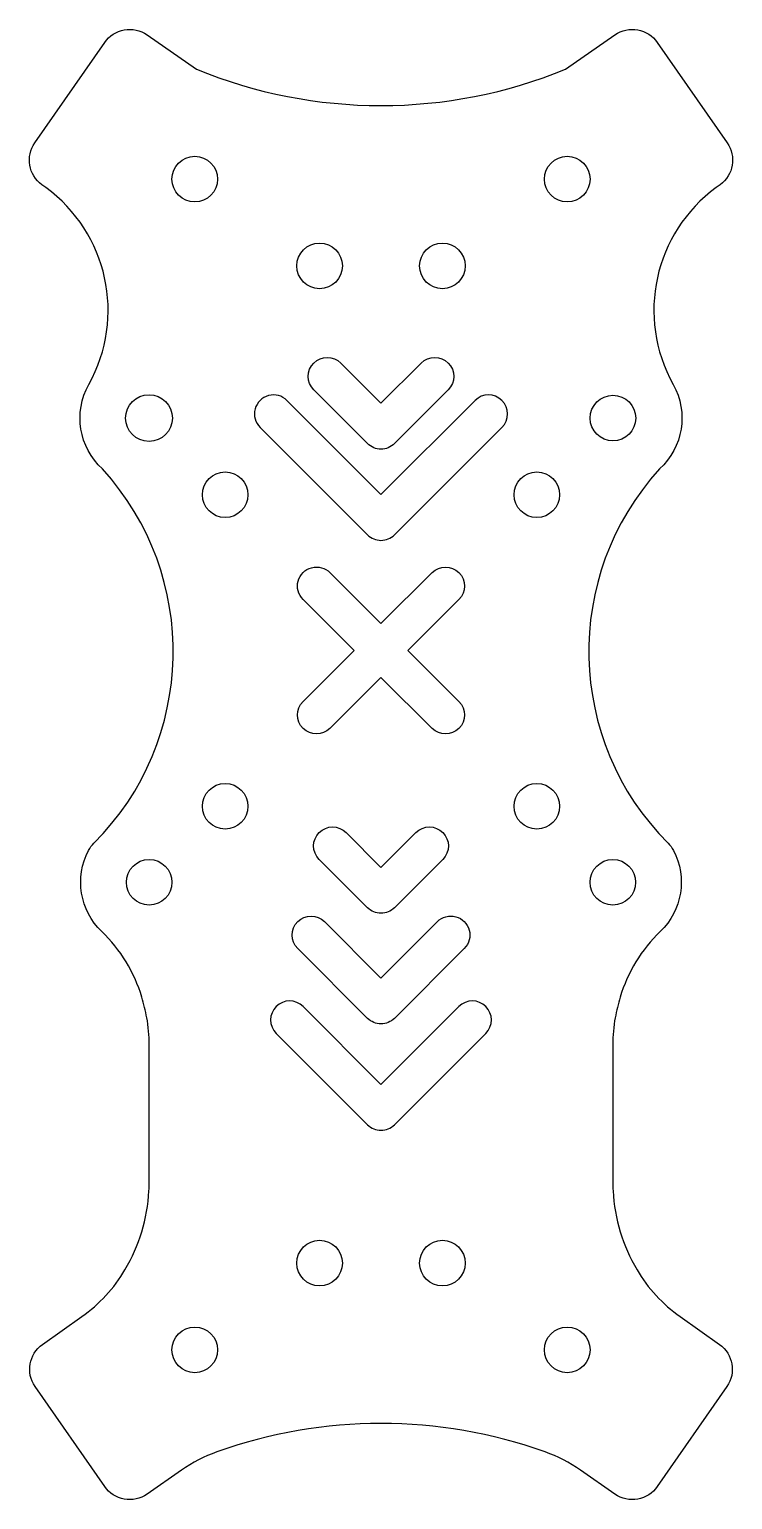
# Model space of a CAD drawing. Header units: millimetres. Extents: x -23.1 to 23.1, y -49 to 47.7.
import ezdxf

# ---------------------------------------------------------------- set-up
doc = ezdxf.new("R2010")
doc.units = ezdxf.units.MM
doc.layers.get('0').update_dxf_attribs({"linetype": 'CONTINUOUS'})

msp = doc.modelspace()

# ---------------------------------------------------------------- linework, layer by layer
for points in [[(15.392, -48.66), (13.127, -47.085, 0.066052), (10.789, -45.88, 0.173654), (-10.789, -45.88, 0.066052), (-13.127, -47.085), (-15.392, -48.66, -0.414214), (-18.176, -48.16), (-22.752, -41.58, -0.41201), (-22.265, -38.805), (-19.68, -36.978, 0.105962), (-16.84, -33.895, 0.120003), (-15.265, -28.704, 0.013892), (-15.25, -28.148), (-15.25, -19.071, 0.044373), (-15.407, -17.306, 0.028975), (-15.731, -15.955, 0.128558), (-18.371, -11.639, -0.333351), (-19.237, -6.308, -0.075618), (-18.881, -5.823, 0.400271), (-18.319, 18.8, -0.348239), (-19.22, 24.363, 0.379401), (-22.056, 37.323), (-22.306, 37.505, -0.407665), (-22.769, 40.263), (-18.176, 46.867, -0.414214), (-15.392, 47.367), (-12.137, 45.103, 0.196996), (12.137, 45.103), (15.392, 47.367, -0.414214), (18.176, 46.867), (22.769, 40.263, -0.407665), (22.306, 37.505), (22.056, 37.323, 0.379401), (19.22, 24.363, -0.348239), (18.319, 18.8, 0.400271), (18.881, -5.823, -0.075618), (19.237, -6.308, -0.333351), (18.371, -11.639, 0.128558), (15.731, -15.955, 0.028975), (15.407, -17.306, 0.044373), (15.25, -19.071), (15.25, -28.148, 0.013892), (15.265, -28.704, 0.120004), (16.84, -33.895, 0.105962), (19.68, -36.978), (22.265, -38.805, -0.41201), (22.752, -41.58), (18.176, -48.16, -0.414214)], [(4.419, 24.005), (0.884, 20.47, -0.414214), (-0.884, 20.47), (-4.419, 24.005, -1), (-2.652, 25.773), (0, 23.121), (2.652, 25.773, -1)], [(0, 17.123), (-6.186, 23.309, 1), (-7.956, 21.54), (-0.885, 14.469, 0.414214), (0.885, 14.469), (7.956, 21.54, 1), (6.186, 23.309)], [(3.359, 11.98, -1), (5.127, 10.212), (1.768, 6.853), (5.127, 3.495, -1), (3.359, 1.727), (0, 5.086), (-3.359, 1.727, -1), (-5.127, 3.495), (-1.768, 6.853), (-5.127, 10.212, -1), (-3.359, 11.98), (0, 8.621)], [(2.298, -5.122, -1), (4.066, -6.89), (0.884, -10.072, -0.414214), (-0.884, -10.072), (-4.066, -6.89, -1), (-2.298, -5.122), (0, -7.42)], [(5.48, -12.754), (0.884, -17.35, -0.414214), (-0.884, -17.35), (-5.48, -12.754, -1), (-3.712, -10.986), (0, -14.698), (3.712, -10.986, -1)], [(0, -21.698), (-5.127, -16.572, 1), (-6.894, -18.34), (-0.884, -24.35, 0.414214), (0.884, -24.35), (6.894, -18.34, 1), (5.127, -16.572)]]:
    msp.add_lwpolyline(points, format="xyb", close=True)
for centre, radius in [((-12.25, 37.873), 1.5), ((12.25, 37.873), 1.5), ((-4.04, 32.164), 1.5), ((4.04, 32.164), 1.5), ((-15.26, 22.149), 1.536), ((15.26, 22.149), 1.5), ((-10.25, 17.103), 1.5), ((10.25, 17.103), 1.5), ((-10.25, -3.397), 1.5), ((10.25, -3.397), 1.5), ((-15.25, -8.396), 1.501), ((15.25, -8.396), 1.5), ((-4.04, -33.457), 1.5), ((4.04, -33.457), 1.5), ((-12.25, -39.166), 1.5), ((12.25, -39.166), 1.5)]:
    msp.add_circle(centre, radius)

doc.saveas('drawing.dxf')
